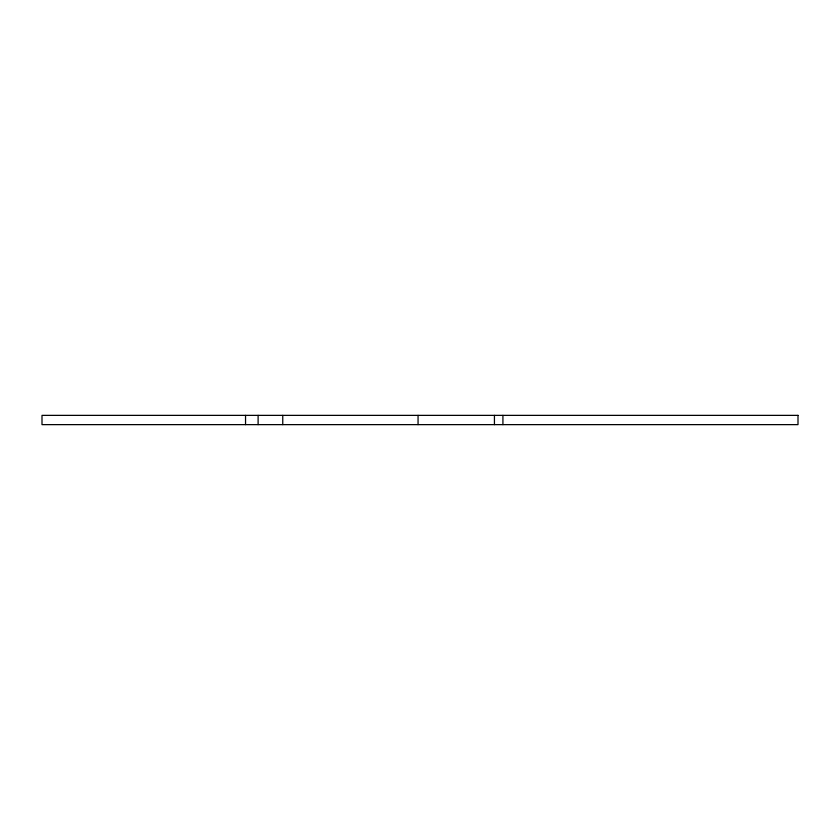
<?xml version="1.0" encoding="UTF-8"?>
<svg xmlns="http://www.w3.org/2000/svg" width="840" height="840" viewBox="0 0 840 840"><rect width="100%" height="100%" fill="white"/><g stroke="black" fill="none" stroke-linecap="round" stroke-linejoin="round"><path stroke-width="1.26" d="M502.919 415.37L502.919 424.631M494.435 415.37L494.435 424.631M418.058 415.37L418.058 424.631M282.755 415.37L282.755 424.631M258.111 415.37L258.111 424.631M245.543 415.37L245.543 424.631M798 415.37L42 415.37L42 424.631L798 424.631L798 415.37"/></g></svg>
